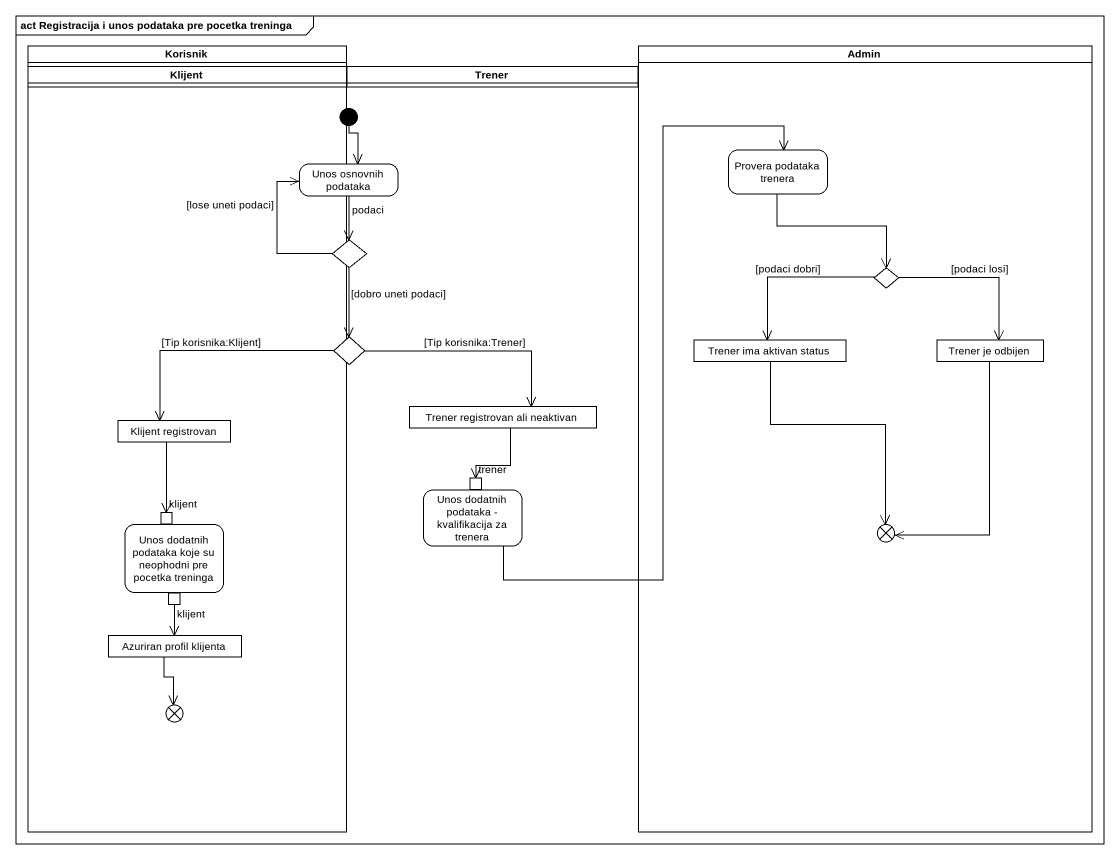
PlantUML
@startuml
mainframe act Registracija i unos podataka pre pocetka treninga
hide empty description
state Korisnik <<partition>> {
  state Klijent <<partition>>
  state "Klijent registrovan" as Klijent_registrovan <<object>>
  state "Unos dodatnih podataka koje su neophodni pre pocetka treninga" as Unos_dodatnih_podataka_koje {
    state klijent <<inputPin>>
    state "klijent" as klijent_2 <<outputPin>>
  }
  state "Azuriran profil klijenta" as Azuriran_profil_klijenta <<object>>
  state flowfinal2 <<end>>
}
state Admin <<partition>> {
  state "Provera podataka trenera" as Provera_podataka_trenera
  state choice2 <<choice>>
  state "Trener ima aktivan status" as Trener_ima_aktivan_status <<object>>
  state "Trener je odbijen" as Trener_je_odbijen <<object>>
  state flowfinal1 <<end>>
}
state Trener <<partition>>
state "Unos osnovnih podataka" as Unos_osnovnih_podataka
state choice1 <<choice>>
state choice3 <<choice>>
state "Trener registrovan ali neaktivan" as Trener_registrovan_ali <<object>>
state "Unos dodatnih podataka - kvalifikacija za trenera" as Unos_dodatnih_podataka {
  state trener <<inputPin>>
}
[*] --> Unos_osnovnih_podataka
Provera_podataka_trenera --> choice2
Unos_osnovnih_podataka --> choice1 : podaci
choice1 -up-> Unos_osnovnih_podataka : [lose uneti podaci]
choice1 --> choice3 : [dobro uneti podaci]
choice2 --> Trener_ima_aktivan_status : [podaci dobri]
choice2 --> Trener_je_odbijen : [podaci losi]
choice3 -left-> Klijent_registrovan : [Tip korisnika:Klijent]
choice3 -right-> Trener_registrovan_ali : [Tip korisnika:Trener]
Trener_ima_aktivan_status --> flowfinal1
Trener_je_odbijen --> flowfinal1
Klijent_registrovan --> klijent
Trener_registrovan_ali --> trener
Unos_dodatnih_podataka -up-> Provera_podataka_trenera
klijent_2 --> Azuriran_profil_klijenta
Azuriran_profil_klijenta --> flowfinal2
@enduml
